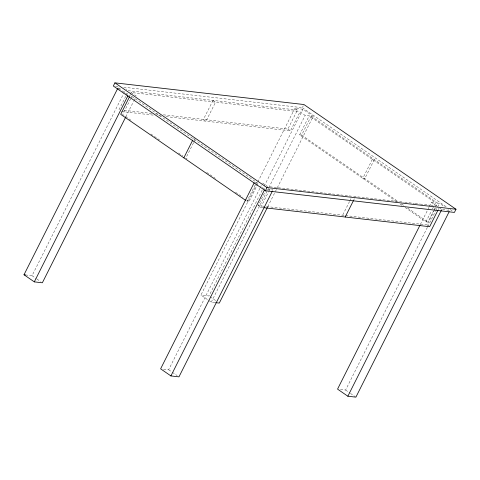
<?xml version="1.0" encoding="UTF-8"?>
<svg xmlns="http://www.w3.org/2000/svg" width="480" height="480" viewBox="0 0 480 480"><rect width="100%" height="100%" fill="white"/><g stroke="black" fill="none" stroke-linecap="round" stroke-linejoin="round"><path stroke-width="0.36" stroke-dasharray="2.4 1.8" d="M25.464 274.932L32.04 275.688L123.27 94.302M123.606 93.636L124.95 90.96M118.986 109.716L125.904 95.964M126.234 95.31L127.554 92.688M130.128 94.464L131.118 92.502L300.006 111.87L305.166 115.416L309.186 115.878L435.486 202.842L431.868 210.048M130.602 98.862L122.7 114.576L131.286 120.486M130.932 98.208L131.922 96.24M125.838 116.796L133.578 101.406M133.914 100.734L134.928 98.724M193.428 142.998L185.85 158.058L187.08 158.904M193.758 142.344L195.072 139.722M255.228 184.938L246.996 201.312L249.006 201.54L258.228 183.204M255.558 184.284L256.542 182.322L130.242 95.358L128.898 95.202M214.896 302.574L211.242 302.16L200.934 295.056L256.14 185.292M256.476 184.62L257.484 182.616M257.826 181.944L294.852 108.318L302.898 109.242L313.206 116.34L275.166 191.976M163.434 114.81L287.88 129.084L297.432 110.094L294.852 108.318M163.536 369.168L168.654 369.75L259.884 188.37M260.22 187.698L261.564 185.022M166.014 116.586L290.454 130.86L300.006 111.87M123.75 87.216L302.328 107.7L303.282 105.798M262.164 190.23L208.974 295.98L200.934 295.056M264.18 186.21L302.898 109.242M262.98 207.582L260.76 207.33L258.18 205.554L265.428 191.148M211.242 302.16L268.47 188.376M268.806 187.704L305.166 115.416M260.76 207.33L268.332 192.264M268.662 191.61L269.982 188.994M396.51 201.57L299.634 134.868L309.186 115.878M299.634 134.868L301.644 135.102L311.196 116.112L313.206 116.34M267.762 206.7L274.83 192.642M349.542 201.486L342.624 215.238L343.656 215.946M349.872 200.832L351.192 198.21M353.766 199.986L354.426 198.678M420.36 224.472L429.108 207.066M429.45 206.4L431.466 202.38L435.486 202.842M405.09 207.48L425.94 221.832L431.538 210.702M425.94 221.832L427.95 222.066L433.548 210.93M433.878 210.276L435.192 207.66M435.522 207.006L437.496 203.076L439.512 203.304L444.966 207.066M345.588 215.58L427.074 224.922L433.986 211.17M434.316 210.516L435.636 207.894M340.47 389.46L345.588 390.042L427.392 227.4M427.728 226.734L435.468 211.338M435.804 210.666L439.512 203.304M438.21 209.67L438.87 208.362M115.566 86.28L118.542 86.622M117.918 88.026L120.846 88.362M297.432 110.094L128.538 90.726L125.964 88.95M124.176 110.31L151.584 113.454M155.286 113.88L158.25 114.216M121.566 111.492L153.42 115.14M158.604 115.74L161.568 116.076M193.392 138.84L195.402 139.068M255.204 182.166L256.542 182.322M269.952 186.816L351.438 196.164M353.658 196.416L404.028 202.194M404.772 202.278L414.402 203.382M415.14 203.466L419.586 203.976M420.324 204.066L429.954 205.17M430.698 205.254L435.138 205.764M267.768 189.528L272.886 190.11L271.338 189.048M442.506 209.568L449.82 210.402L448.608 209.568M258.18 205.554L344.85 215.49M302.328 107.7L446.406 206.898M450.096 209.442L452.562 211.14M311.196 116.112L437.496 203.076M431.466 202.38L436.62 205.932M439.716 208.062L441.78 209.484M301.644 135.102L398.52 201.804M401.586 203.91L404.034 205.602M407.712 208.134L427.95 222.066M400.188 204.102L402.024 205.368M287.88 129.084L290.454 130.86M427.074 224.922L428.1 225.63M131.118 92.502L136.272 96.048M262.578 183.012L267.732 186.564M118.524 88.446L127.626 94.71M262.416 187.518L264.846 189.192M150.906 133.998L159.486 139.908M178.494 152.994L182.784 155.952M206.7 172.416L215.28 178.326M235.518 192.252L242.874 197.322M246.552 199.854L249.006 201.54M210.186 296.814L216.252 300.99M345.588 390.042L349.836 392.97M350.442 393.384L355.296 396.726M32.04 275.688L36.288 278.61M36.894 279.03L40.536 281.532M168.654 369.75L171.69 371.838M172.296 372.258L177.15 375.6M212.988 100.41L203.436 119.4L206.01 121.176L215.562 102.186L212.988 100.41M372.336 159.36L362.784 178.35L364.794 178.584L374.346 159.594L372.336 159.36"/><path stroke-width="0.72" d="M114.924 82.854L113.334 86.022L265.41 190.734L454.41 212.412L456 209.244L303.918 104.532L114.924 82.854L267.006 187.572L456 209.244M125.502 117.468L42.354 282.786L34.308 281.868L24 274.764L117.582 88.698M34.308 281.868L127.896 95.796M129.582 96.666L120.69 114.348L245.766 200.466M183.84 157.83L192.732 140.148M254.196 182.76L160.614 368.832L170.922 375.93L178.968 376.854L272.214 191.448M170.922 375.93L264.51 189.858M265.41 190.734L267.006 187.572M267.426 207.366L219.288 303.078L215.628 302.658M345.204 217.014L353.436 200.64M420.024 225.138L337.548 389.124L347.856 396.222L355.902 397.146L449.148 211.74M437.88 210.324L429.648 226.698L263.724 207.666M347.856 396.222L441.438 210.15M24 274.764L25.464 274.932"/></g></svg>
